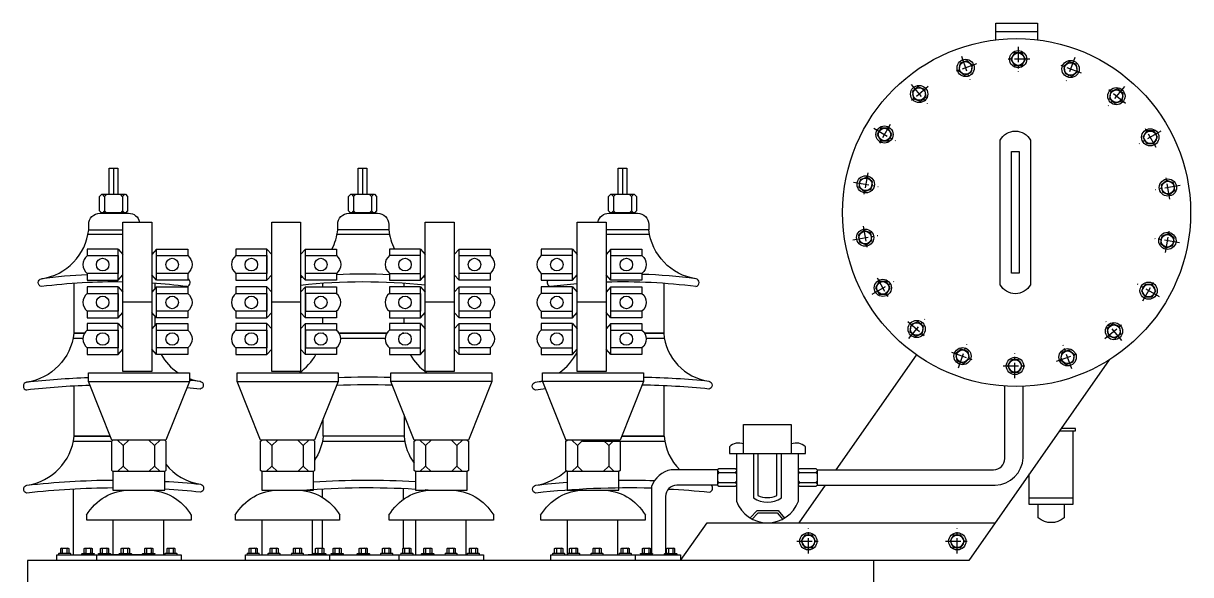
# Model space of a CAD drawing. Header units: millimetres. Extents: x 20927 to 53748, y 38421 to 54891.
# Drawn here: x 31945 to 33148, y 40342 to 40910 of the extents above; entities that cross this region are included whole.
import ezdxf

# ---------------------------------------------------------------- set-up
doc = ezdxf.new("R2010")
doc.units = ezdxf.units.MM
doc.linetypes.add('CENTERX2', pattern=[101.6, 63.5, -12.7, 12.7, -12.7])
doc.layers.add('DETAIL', color=4, linetype='Continuous')
doc.layers.add('TRANS', color=2, linetype='Continuous')

msp = doc.modelspace()

# ---------------------------------------------------------------- linework, layer by layer
at = {"layer": 'DETAIL', "color": 241, "ltscale": 0.25}
for p, q in [((32947.1, 40901.6), (32990, 40901.6)), ((32038.3, 40760.9), (32038.3, 40734.1)), ((32294.8, 40760.9), (32294.8, 40734.1)), ((32562.6, 40760.9), (32562.6, 40734.1)), ((32029.1, 40731.8), (32029.1, 40716.8)), ((32047.6, 40731.8), (32047.6, 40716.8)), ((32285.6, 40731.8), (32287.9, 40734.1)), ((32304.1, 40731.8), (32301.8, 40734.1)), ((32553.4, 40731.8), (32555.7, 40734.1)), ((32571.9, 40731.8), (32569.6, 40734.1)), ((32285.6, 40716.8), (32287.9, 40714.5)), ((32304.1, 40716.8), (32301.8, 40714.5)), ((32553.4, 40716.8), (32555.7, 40714.5)), ((32571.9, 40716.8), (32569.6, 40714.5)), ((32082.7, 40670.7), (32114.7, 40670.7)), ((32082.7, 40652.4), (32082.7, 40670.7)), ((32235.9, 40670.7), (32267.9, 40670.7)), ((32235.9, 40652.4), (32235.9, 40670.7)), ((32354.6, 40670.7), (32322.6, 40670.7)), ((32354.6, 40652.4), (32354.6, 40670.7)), ((32394.2, 40670.7), (32426.2, 40670.7)), ((32394.2, 40652.4), (32394.2, 40670.7)), ((32511, 40670.7), (32479, 40670.7)), ((32511, 40652.4), (32511, 40670.7)), ((32550.6, 40670.7), (32582.6, 40670.7)), ((32550.6, 40652.4), (32550.6, 40670.7)), ((32114.7, 40652.4), (32082.7, 40652.4)), ((32267.9, 40652.4), (32235.9, 40652.4)), ((32322.6, 40652.4), (32354.6, 40652.4)), ((32426.2, 40652.4), (32394.2, 40652.4)), ((32479, 40652.4), (32511, 40652.4)), ((32582.6, 40652.4), (32550.6, 40652.4)), ((32082.7, 40631.7), (32114.7, 40631.7)), ((32082.7, 40613.4), (32082.7, 40631.7)), ((32394.2, 40631.7), (32426.2, 40631.7)), ((32394.2, 40613.4), (32394.2, 40631.7)), ((32511, 40631.7), (32479, 40631.7)), ((32511, 40613.4), (32511, 40631.7)), ((32550.6, 40631.7), (32582.6, 40631.7)), ((32550.6, 40613.4), (32550.6, 40631.7)), ((32114.7, 40613.4), (32082.7, 40613.4)), ((32426.2, 40613.4), (32394.2, 40613.4)), ((32479, 40613.4), (32511, 40613.4)), ((32582.6, 40613.4), (32550.6, 40613.4)), ((32082.7, 40594), (32114.7, 40594)), ((32082.7, 40575.7), (32082.7, 40594)), ((32354.6, 40594), (32322.6, 40594)), ((32354.6, 40575.7), (32354.6, 40594)), ((32394.2, 40594), (32426.2, 40594)), ((32394.2, 40575.7), (32394.2, 40594)), ((32511, 40594), (32479, 40594)), ((32511, 40575.7), (32511, 40594)), ((32550.6, 40594), (32582.6, 40594)), ((32550.6, 40575.7), (32550.6, 40594)), ((32114.7, 40575.7), (32082.7, 40575.7)), ((32322.6, 40575.7), (32354.6, 40575.7)), ((32426.2, 40575.7), (32394.2, 40575.7)), ((32479, 40575.7), (32511, 40575.7)), ((32582.6, 40575.7), (32550.6, 40575.7)), ((32048.3, 40474.9), (32048.3, 40453.8)), ((32080.6, 40474.9), (32080.6, 40453.8)), ((32201.4, 40474.9), (32201.4, 40453.8)), ((32233.7, 40474.9), (32233.7, 40453.8)), ((32359.7, 40474.9), (32359.7, 40453.8)), ((32392.1, 40474.9), (32392.1, 40453.8)), ((32516.1, 40474.9), (32516.1, 40453.8)), ((32548.4, 40474.9), (32548.4, 40453.8)), ((32662, 40447.3), (32678.7, 40447.3)), ((32745.1, 40447.3), (32743.8, 40448.6)), ((32761.8, 40447.3), (32763.1, 40446)), ((32662, 40436.9), (32678.7, 40436.9)), ((32745.1, 40436.9), (32743.8, 40435.6)), ((32761.8, 40436.9), (32763.1, 40438.2)), ((33026.7, 40420.8), (32981.6, 40420.8)), ((31985.7, 40368.9), (31986.2, 40369.4)), ((31990.3, 40368.9), (31990.3, 40364.3)), ((32009.8, 40368.9), (32010.4, 40369.4)), ((32014.4, 40368.9), (32013.9, 40369.4)), ((32026.7, 40368.9), (32026.7, 40364.3)), ((32031.3, 40368.9), (32031.3, 40364.3)), ((32048.2, 40368.9), (32048.2, 40364.3)), ((32052.8, 40368.9), (32052.8, 40364.3)), ((32072.3, 40368.9), (32072.3, 40364.3)), ((32076.9, 40368.9), (32076.9, 40364.3)), ((32095.2, 40368.9), (32095.2, 40364.3)), ((32099.8, 40368.9), (32099.8, 40364.3)), ((32179.9, 40368.9), (32179.9, 40364.3)), ((32184.5, 40368.9), (32184.5, 40364.3)), ((32201.3, 40368.9), (32201.3, 40364.3)), ((32205.9, 40368.9), (32205.9, 40364.3)), ((32225.4, 40368.9), (32225.4, 40364.3)), ((32230, 40368.9), (32230, 40364.3)), ((32253, 40368.9), (32253, 40364.3)), ((32266.3, 40368.9), (32266.3, 40364.3)), ((32270.9, 40368.9), (32270.9, 40364.3)), ((32293.3, 40368.9), (32293.9, 40369.4)), ((32297.9, 40368.9), (32297.3, 40369.4)), ((32317.3, 40368.9), (32317.3, 40364.3)), ((32321.9, 40368.9), (32321.9, 40364.3)), ((32338.2, 40368.9), (32338.2, 40364.3)), ((32342.8, 40368.9), (32342.8, 40364.3)), ((32359.7, 40368.9), (32359.7, 40364.3)), ((32364.3, 40368.9), (32364.3, 40364.3)), ((32383.8, 40368.9), (32383.8, 40364.3)), ((32388.4, 40368.9), (32388.4, 40364.3)), ((32406.7, 40368.9), (32406.7, 40364.3)), ((32411.3, 40368.9), (32411.3, 40364.3)), ((32494.6, 40368.9), (32494.6, 40364.3)), ((32499.2, 40368.9), (32499.2, 40364.3)), ((32510, 40368.9), (32510.5, 40369.4)), ((32514.6, 40368.9), (32514, 40369.4)), ((32534.1, 40368.9), (32534.1, 40364.3)), ((32538.7, 40368.9), (32538.7, 40364.3)), ((32563.1, 40368.9), (32563.1, 40364.3)), ((32567.7, 40368.9), (32567.7, 40364.3)), ((32585.1, 40368.9), (32585.1, 40364.3)), ((32589.7, 40368.9), (32589.7, 40364.3)), ((32609.9, 40368.9), (32610.5, 40369.4)), ((32614.5, 40368.9), (32614, 40369.4)), ((31985.7, 40364.3), (31986.2, 40363.7)), ((32009.8, 40364.3), (32010.4, 40363.7)), ((32014.4, 40364.3), (32013.9, 40363.7)), ((32293.3, 40364.3), (32293.9, 40363.7)), ((32297.9, 40364.3), (32297.3, 40363.7)), ((32510, 40364.3), (32510.5, 40363.7)), ((32514.6, 40364.3), (32514, 40363.7)), ((32609.9, 40364.3), (32610.5, 40363.7)), ((32614.5, 40364.3), (32614, 40363.7))]:
    msp.add_line(p, q, dxfattribs=at)
at = {"layer": 'DETAIL', "color": 241, "linetype": 'CENTERX2', "ltscale": 0.25}
for p, q in [((32970.2, 40885.9), (32970.2, 40860.1)), ((32911.7, 40876.2), (32920.5, 40851.9)), ((33028.6, 40875.1), (33019.7, 40850.8)), ((32927.4, 40868.3), (32905.1, 40860.2)), ((32982.3, 40873.2), (32958.6, 40873.2)), ((33035.5, 40858.9), (33013.3, 40867.1)), ((32877.5, 40845), (32859.3, 40829.8)), ((32860, 40847), (32876.6, 40827.2)), ((33080.7, 40827.4), (33062.5, 40842.6)), ((33079.6, 40844.9), (33063, 40825.1)), ((32821.4, 40802), (32843.8, 40789)), ((32838.5, 40806), (32826.7, 40785.5)), ((33112.3, 40782.2), (33100.5, 40802.8)), ((33117.3, 40799.1), (33095, 40786.1)), ((32815.3, 40756.1), (32811.1, 40732.7)), ((32800.6, 40746.4), (32826.1, 40741.9)), ((33137.1, 40743.1), (33111.6, 40738.6)), ((33126.6, 40729), (33122.5, 40752.4)), ((32810.5, 40701.2), (32814.6, 40677.8)), ((33121.9, 40674.1), (33126, 40697.5)), ((32800, 40687.1), (32825.5, 40691.6)), ((33136.5, 40683.8), (33111, 40688.3)), ((32824.8, 40648), (32836.6, 40627.4)), ((32819.8, 40631.1), (32842.2, 40644)), ((33115.7, 40628.2), (33093.3, 40641.2)), ((33098.6, 40624.2), (33110.5, 40644.7)), ((32856.4, 40602.8), (32874.6, 40587.6)), ((32857.5, 40585.3), (32874.1, 40605.1)), ((33059.6, 40585.2), (33077.8, 40600.4)), ((33077.1, 40583.2), (33060.5, 40603)), ((32908.6, 40555.1), (32917.4, 40579.4)), ((33025.4, 40554), (33016.6, 40578.3)), ((32901.6, 40571.2), (32923.9, 40563.1)), ((32966.9, 40544.3), (32966.9, 40570.1)), ((33009.7, 40561.8), (33032, 40570)), ((32954.8, 40557), (32978.5, 40557)), ((32754.1, 40363.6), (32754.1, 40389.4)), ((32907.5, 40363.6), (32907.5, 40389.4)), ((32742.1, 40376.3), (32765.8, 40376.3)), ((32895.4, 40376.3), (32919.1, 40376.3))]:
    msp.add_line(p, q, dxfattribs=at)
at = {"layer": 'DETAIL', "ltscale": 0.25}
for p, q in [((32043.1, 40677.5), (32048, 40672)), ((32082.7, 40677.5), (32077.8, 40672)), ((32196.3, 40677.5), (32201.2, 40672)), ((32235.9, 40677.5), (32231, 40672)), ((32354.6, 40677.5), (32359.5, 40672)), ((32394.2, 40677.5), (32389.3, 40672)), ((32511, 40677.5), (32515.9, 40672)), ((32550.6, 40677.5), (32545.7, 40672)), ((32043.1, 40645.6), (32048, 40651.1)), ((32082.7, 40645.6), (32077.8, 40651.1)), ((32196.3, 40645.6), (32201.2, 40651.1)), ((32235.9, 40645.6), (32231, 40651.1)), ((32354.6, 40645.6), (32359.5, 40651.1)), ((32394.2, 40645.6), (32389.3, 40651.1)), ((32511, 40645.6), (32515.9, 40651.1)), ((32550.6, 40645.6), (32545.7, 40651.1)), ((32043.1, 40638.5), (32048, 40633)), ((32082.7, 40638.5), (32077.8, 40633)), ((32196.3, 40638.5), (32201.2, 40633)), ((32235.9, 40638.5), (32231, 40633)), ((32354.6, 40638.5), (32359.5, 40633)), ((32394.2, 40638.5), (32389.3, 40633)), ((32511, 40638.5), (32515.9, 40633)), ((32550.6, 40638.5), (32545.7, 40633)), ((32077.8, 40622.6), (32048, 40622.6)), ((32231, 40622.6), (32201.2, 40622.6)), ((32389.3, 40622.6), (32359.5, 40622.6)), ((32545.7, 40622.6), (32515.9, 40622.6)), ((32043.1, 40606.6), (32048, 40612.1)), ((32082.7, 40606.6), (32077.8, 40612.1)), ((32196.3, 40606.6), (32201.2, 40612.1)), ((32235.9, 40606.6), (32231, 40612.1)), ((32354.6, 40606.6), (32359.5, 40612.1)), ((32394.2, 40606.6), (32389.3, 40612.1)), ((32511, 40606.6), (32515.9, 40612.1)), ((32550.6, 40606.6), (32545.7, 40612.1)), ((32043.1, 40600.9), (32048, 40595.4)), ((32082.7, 40600.9), (32077.8, 40595.4)), ((32196.3, 40600.9), (32201.2, 40595.4)), ((32235.9, 40600.9), (32231, 40595.4)), ((32354.6, 40600.9), (32359.5, 40595.4)), ((32394.2, 40600.9), (32389.3, 40595.4)), ((32511, 40600.9), (32515.9, 40595.4)), ((32550.6, 40600.9), (32545.7, 40595.4)), ((32043.1, 40568.9), (32048, 40574.4)), ((32082.7, 40568.9), (32077.8, 40574.4)), ((32196.3, 40568.9), (32201.2, 40574.4)), ((32235.9, 40568.9), (32231, 40574.4)), ((32354.6, 40568.9), (32359.5, 40574.4)), ((32394.2, 40568.9), (32389.3, 40574.4)), ((32511, 40568.9), (32515.9, 40574.4)), ((32550.6, 40568.9), (32545.7, 40574.4)), ((32782.8, 40450.1), (32865.6, 40568.3)), ((32012.4, 40540.9), (32012.4, 40549.9)), ((32012.4, 40549.9), (32116.4, 40549.9)), ((32116.4, 40549.9), (32116.4, 40540.9)), ((32165.6, 40540.9), (32165.6, 40549.9)), ((32165.6, 40549.9), (32269.6, 40549.9)), ((32269.6, 40549.9), (32269.6, 40540.9)), ((32480.3, 40540.9), (32504.4, 40480.6)), ((32584.3, 40540.9), (32560.1, 40480.6)), ((32560.1, 40480.6), (32504.4, 40480.6)), ((31996.7, 40430), (31996.7, 40362.9)), ((32253.2, 40430), (32253.2, 40421.8)), ((32336.6, 40430.5), (32336.6, 40419.4)), ((32521, 40430), (32521, 40429.1)), ((32744.6, 40395.5), (32771.6, 40434.1)), ((32037.7, 40398.2), (32037.7, 40362.9)), ((32089.7, 40398.2), (32089.7, 40362.9)), ((32190.9, 40398.2), (32190.9, 40362.9)), ((32242.9, 40398.2), (32242.9, 40362.9)), ((32253.2, 40398.2), (32253.2, 40369.4)), ((32336.6, 40398.2), (32336.6, 40369.1)), ((32349.2, 40398.2), (32349.2, 40362.9)), ((32401.2, 40398.2), (32401.2, 40362.9)), ((32505.6, 40398.2), (32505.6, 40362.9)), ((32557.6, 40398.2), (32557.6, 40362.9)), ((32332.5, 40356.6), (32332.5, 40362.5))]:
    msp.add_line(p, q, dxfattribs=at)
at = {"layer": 'DETAIL', "color": 241, "ltscale": 0.25}
for points in [[(32947.1, 40893.2), (32947.1, 40910.2), (32990, 40910.2), (32990, 40893.2)], [(32031.4, 40734.1), (32029.1, 40731.8), (32026.8, 40734.1)], [(32049.9, 40734.1), (32047.6, 40731.8), (32045.3, 40734.1)], [(32283.3, 40734.1), (32285.6, 40731.8), (32285.6, 40716.8), (32283.3, 40714.5)], [(32306.4, 40734.1), (32304.1, 40731.8), (32304.1, 40716.8), (32306.4, 40714.5)], [(32551.1, 40734.1), (32553.4, 40731.8), (32553.4, 40716.8), (32551.1, 40714.5)], [(32574.2, 40734.1), (32571.9, 40731.8), (32571.9, 40716.8), (32574.2, 40714.5)], [(32031.4, 40714.5), (32029.1, 40716.8), (32026.8, 40714.5)], [(32049.9, 40714.5), (32047.6, 40716.8), (32045.3, 40714.5)], [(32048, 40692.4), (32012, 40692.4)], [(32322.6, 40692.4), (32268.5, 40692.4)], [(32590.4, 40692.4), (32545.7, 40692.4)], [(31996.6, 40585.7), (32006.7, 40585.7)], [(32253.9, 40591), (32253.9, 40590.7), (32254.6, 40590.7), (32253.9, 40590.7)], [(32272.3, 40585.7), (32318.2, 40585.7)], [(32337.9, 40585.7), (32338, 40585.7)], [(32587, 40585.7), (32605.8, 40585.7)], [(32605.5, 40484.5), (32561.7, 40484.5), (32605.5, 40484.5), (32605.5, 40536)], [(32687.3, 40466.7), (32687.3, 40496.7), (32736.5, 40496.7), (32736.5, 40466.7)], [(33026.7, 40490.3), (33026.7, 40414.3), (32981.6, 40414.3), (32981.6, 40445.7)], [(33012.9, 40490.3), (33029.4, 40490.3), (33029.4, 40492.6), (33014.5, 40492.6)], [(31997, 40479.6), (32036.6, 40479.6)], [(32054, 40480.6), (32048.3, 40474.9), (32042.5, 40480.6)], [(32086.4, 40480.6), (32080.6, 40474.9), (32074.8, 40480.6)], [(32207.2, 40480.6), (32201.4, 40474.9), (32195.6, 40480.6)], [(32228, 40480.6), (32233.7, 40474.9), (32239.5, 40480.6)], [(32253.5, 40479.6), (32338.5, 40479.6)], [(32354, 40480.6), (32359.7, 40474.9), (32365.5, 40480.6)], [(32386.3, 40480.6), (32392.1, 40474.9), (32397.9, 40480.6)], [(32521.9, 40480.6), (32516.1, 40474.9), (32510.3, 40480.6)], [(32521.3, 40479.6), (32606.3, 40479.6)], [(32542.7, 40480.6), (32548.4, 40474.9), (32554.2, 40480.6)], [(32054, 40448.1), (32048.3, 40453.8), (32042.5, 40448.1)], [(32086.4, 40448.1), (32080.6, 40453.8), (32074.8, 40448.1)], [(32207.2, 40448.1), (32201.4, 40453.8), (32195.6, 40448.1)], [(32228, 40448.1), (32233.7, 40453.8), (32239.5, 40448.1)], [(32354, 40448.1), (32359.7, 40453.8), (32365.5, 40448.1)], [(32386.3, 40448.1), (32392.1, 40453.8), (32397.9, 40448.1)], [(32521.9, 40448.1), (32516.1, 40453.8), (32510.3, 40448.1)], [(32542.7, 40448.1), (32548.4, 40453.8), (32554.2, 40448.1)], [(32680, 40434.1), (32678.7, 40432.8), (32662, 40432.8), (32660.7, 40434.1), (32660.7, 40450.1), (32662, 40451.4), (32678.7, 40451.4), (32680, 40450.1)], [(32660.7, 40448.6), (32662, 40447.3), (32660.7, 40446)], [(32680, 40446), (32678.7, 40447.3), (32680, 40448.6)], [(32743.8, 40450.1), (32745.1, 40451.4), (32761.8, 40451.4), (32763.1, 40450.1), (32763.1, 40434.1), (32761.8, 40432.8), (32745.1, 40432.8), (32743.8, 40434.1)], [(32743.8, 40446), (32745.1, 40447.3), (32761.8, 40447.3), (32763.1, 40448.6)], [(32660.7, 40435.6), (32662, 40436.9), (32660.7, 40438.2)], [(32680, 40438.2), (32678.7, 40436.9), (32680, 40435.6)], [(32743.8, 40438.2), (32745.1, 40436.9), (32761.8, 40436.9), (32763.1, 40435.6)], [(32694.2, 40400.4), (32701.4, 40408.1), (32722.9, 40408.1), (32729.5, 40400.3)], [(32695.8, 40398.8), (32702.4, 40405.8), (32721.9, 40405.8), (32727.7, 40398.8)], [(31984.4, 40363.7), (31983.9, 40364.3), (31983.9, 40368.9), (31984.4, 40369.4), (31991.5, 40369.4), (31992.1, 40368.9), (31992.1, 40364.3), (31991.5, 40363.7)], [(31985.1, 40363.7), (31985.7, 40364.3), (31985.7, 40368.9), (31985.1, 40369.4)], [(31990.9, 40369.4), (31990.3, 40368.9), (31989.7, 40369.4)], [(32008.6, 40363.7), (32008, 40364.3), (32008, 40368.9), (32008.6, 40369.4), (32015.7, 40369.4), (32016.2, 40368.9), (32016.2, 40364.3), (32015.7, 40363.7)], [(32009.2, 40369.4), (32009.8, 40368.9), (32009.8, 40364.3), (32009.2, 40363.7)], [(32015, 40369.4), (32014.4, 40368.9), (32014.4, 40364.3), (32015, 40363.7)], [(32025.5, 40363.7), (32024.9, 40364.3), (32024.9, 40368.9), (32025.5, 40369.4), (32032.6, 40369.4), (32033.1, 40368.9), (32033.1, 40364.3), (32032.6, 40363.7)], [(32026.1, 40369.4), (32026.7, 40368.9), (32027.3, 40369.4)], [(32031.9, 40369.4), (32031.3, 40368.9), (32030.7, 40369.4)], [(32046.9, 40363.7), (32046.3, 40364.3), (32046.3, 40368.9), (32046.9, 40369.4), (32054, 40369.4), (32054.6, 40368.9), (32054.6, 40364.3), (32054, 40363.7)], [(32047.6, 40369.4), (32048.2, 40368.9), (32048.7, 40369.4)], [(32053.4, 40369.4), (32052.8, 40368.9), (32052.2, 40369.4)], [(32071, 40363.7), (32070.5, 40364.3), (32070.5, 40368.9), (32071, 40369.4), (32078.1, 40369.4), (32078.7, 40368.9), (32078.7, 40364.3), (32078.1, 40363.7)], [(32071.7, 40369.4), (32072.3, 40368.9), (32072.9, 40369.4)], [(32077.5, 40369.4), (32076.9, 40368.9), (32076.3, 40369.4)], [(32094, 40363.7), (32093.4, 40364.3), (32093.4, 40368.9), (32094, 40369.4), (32101.1, 40369.4), (32101.6, 40368.9), (32101.6, 40364.3), (32101.1, 40363.7)], [(32094.6, 40369.4), (32095.2, 40368.9), (32095.8, 40369.4)], [(32100.4, 40369.4), (32099.8, 40368.9), (32099.3, 40369.4)], [(32178.6, 40363.7), (32178, 40364.3), (32178, 40368.9), (32178.6, 40369.4), (32185.7, 40369.4), (32186.3, 40368.9), (32186.3, 40364.3), (32185.7, 40363.7)], [(32179.3, 40369.4), (32179.9, 40368.9), (32180.4, 40369.4)], [(32185.1, 40369.4), (32184.5, 40368.9), (32183.9, 40369.4)], [(32200.1, 40363.7), (32199.5, 40364.3), (32199.5, 40368.9), (32200.1, 40369.4), (32207.2, 40369.4), (32207.8, 40368.9), (32207.8, 40364.3), (32207.2, 40363.7)], [(32200.7, 40369.4), (32201.3, 40368.9), (32201.9, 40369.4)], [(32206.5, 40369.4), (32205.9, 40368.9), (32205.4, 40369.4)], [(32224.2, 40363.7), (32223.6, 40364.3), (32223.6, 40368.9), (32224.2, 40369.4), (32231.3, 40369.4), (32231.9, 40368.9), (32231.9, 40364.3), (32231.3, 40363.7)], [(32224.9, 40369.4), (32225.4, 40368.9), (32226, 40369.4)], [(32230.6, 40369.4), (32230, 40368.9), (32229.5, 40369.4)], [(32247.1, 40363.7), (32246.5, 40364.3), (32246.5, 40368.9), (32247.1, 40369.4), (32254.2, 40369.4), (32254.8, 40368.9), (32254.8, 40364.3), (32254.2, 40363.7)], [(32248, 40369.4), (32248.6, 40368.9), (32248.6, 40364.3), (32248, 40363.7)], [(32253.6, 40369.4), (32253, 40368.9), (32252.4, 40369.4)], [(32265.1, 40363.7), (32264.5, 40364.3), (32264.5, 40368.9), (32265.1, 40369.4), (32272.2, 40369.4), (32272.8, 40368.9), (32272.8, 40364.3), (32272.2, 40363.7)], [(32265.7, 40369.4), (32266.3, 40368.9), (32266.9, 40369.4)], [(32271.5, 40369.4), (32270.9, 40368.9), (32270.4, 40369.4)], [(32292.1, 40363.7), (32291.5, 40364.3), (32291.5, 40368.9), (32292.1, 40369.4), (32299.2, 40369.4), (32299.7, 40368.9), (32299.7, 40364.3), (32299.2, 40363.7)], [(32292.7, 40369.4), (32293.3, 40368.9), (32293.3, 40364.3), (32292.7, 40363.7)], [(32298.5, 40369.4), (32297.9, 40368.9), (32297.9, 40364.3), (32298.5, 40363.7)], [(32316, 40363.7), (32315.5, 40364.3), (32315.5, 40368.9), (32316, 40369.4), (32323.1, 40369.4), (32323.7, 40368.9), (32323.7, 40364.3), (32323.1, 40363.7)], [(32316.7, 40369.4), (32317.3, 40368.9), (32317.8, 40369.4)], [(32322.5, 40369.4), (32321.9, 40368.9), (32321.3, 40369.4)], [(32336.9, 40363.7), (32336.4, 40364.3), (32336.4, 40368.9), (32336.9, 40369.4), (32344, 40369.4), (32344.6, 40368.9), (32344.6, 40364.3), (32344, 40363.7)], [(32337.6, 40369.4), (32338.2, 40368.9), (32338.8, 40369.4)], [(32343.4, 40369.4), (32342.8, 40368.9), (32342.2, 40369.4)], [(32358.4, 40363.7), (32357.8, 40364.3), (32357.8, 40368.9), (32358.4, 40369.4), (32365.5, 40369.4), (32366.1, 40368.9), (32366.1, 40364.3), (32365.5, 40363.7)], [(32359.1, 40369.4), (32359.7, 40368.9), (32360.2, 40369.4)], [(32364.8, 40369.4), (32364.3, 40368.9), (32363.7, 40369.4)], [(32382.5, 40363.7), (32381.9, 40364.3), (32381.9, 40368.9), (32382.5, 40369.4), (32389.6, 40369.4), (32390.2, 40368.9), (32390.2, 40364.3), (32389.6, 40363.7)], [(32383.2, 40369.4), (32383.8, 40368.9), (32384.3, 40369.4)], [(32389, 40369.4), (32388.4, 40368.9), (32387.8, 40369.4)], [(32405.5, 40363.7), (32404.9, 40364.3), (32404.9, 40368.9), (32405.5, 40369.4), (32412.6, 40369.4), (32413.1, 40368.9), (32413.1, 40364.3), (32412.6, 40363.7)], [(32406.1, 40369.4), (32406.7, 40368.9), (32407.3, 40369.4)], [(32411.9, 40369.4), (32411.3, 40368.9), (32410.7, 40369.4)], [(32493.3, 40363.7), (32492.7, 40364.3), (32492.7, 40368.9), (32493.3, 40369.4), (32500.4, 40369.4), (32501, 40368.9), (32501, 40364.3), (32500.4, 40363.7)], [(32494, 40369.4), (32494.6, 40368.9), (32495.1, 40369.4)], [(32499.8, 40369.4), (32499.2, 40368.9), (32498.6, 40369.4)], [(32508.7, 40363.7), (32508.1, 40364.3), (32508.1, 40368.9), (32508.7, 40369.4), (32515.8, 40369.4), (32516.4, 40368.9), (32516.4, 40364.3), (32515.8, 40363.7)], [(32509.4, 40369.4), (32510, 40368.9), (32510, 40364.3), (32509.4, 40363.7)], [(32515.2, 40369.4), (32514.6, 40368.9), (32514.6, 40364.3), (32515.2, 40363.7)], [(32532.9, 40363.7), (32532.3, 40364.3), (32532.3, 40368.9), (32532.9, 40369.4), (32540, 40369.4), (32540.5, 40368.9), (32540.5, 40364.3), (32540, 40363.7)], [(32533.5, 40369.4), (32534.1, 40368.9), (32534.7, 40369.4)], [(32539.3, 40369.4), (32538.7, 40368.9), (32538.2, 40369.4)], [(32561.8, 40363.7), (32561.2, 40364.3), (32561.2, 40368.9), (32561.8, 40369.4), (32568.9, 40369.4), (32569.5, 40368.9), (32569.5, 40364.3), (32568.9, 40363.7)], [(32562.5, 40369.4), (32563.1, 40368.9), (32563.6, 40369.4)], [(32568.3, 40369.4), (32567.7, 40368.9), (32567.1, 40369.4)], [(32583.8, 40363.7), (32583.2, 40364.3), (32583.2, 40368.9), (32583.8, 40369.4), (32590.9, 40369.4), (32591.5, 40368.9), (32591.5, 40364.3), (32590.9, 40363.7)], [(32584.5, 40369.4), (32585.1, 40368.9), (32585.6, 40369.4)], [(32590.3, 40369.4), (32589.7, 40368.9), (32589.1, 40369.4)], [(32608.7, 40363.7), (32608.1, 40364.3), (32608.1, 40368.9), (32608.7, 40369.4), (32615.8, 40369.4), (32616.3, 40368.9), (32616.3, 40364.3), (32615.8, 40363.7)], [(32609.3, 40369.4), (32609.9, 40368.9), (32609.9, 40364.3), (32609.3, 40363.7)], [(32615.1, 40369.4), (32614.5, 40368.9), (32614.5, 40364.3), (32615.1, 40363.7)], [(31990.9, 40363.7), (31990.3, 40364.3), (31989.7, 40363.7)], [(32026.1, 40363.7), (32026.7, 40364.3), (32027.3, 40363.7)], [(32031.9, 40363.7), (32031.3, 40364.3), (32030.7, 40363.7)], [(32047.6, 40363.7), (32048.2, 40364.3), (32048.7, 40363.7)], [(32053.4, 40363.7), (32052.8, 40364.3), (32052.2, 40363.7)], [(32071.7, 40363.7), (32072.3, 40364.3), (32072.9, 40363.7)], [(32077.5, 40363.7), (32076.9, 40364.3), (32076.3, 40363.7)], [(32094.6, 40363.7), (32095.2, 40364.3), (32095.8, 40363.7)], [(32100.4, 40363.7), (32099.8, 40364.3), (32099.3, 40363.7)], [(32179.3, 40363.7), (32179.9, 40364.3), (32180.4, 40363.7)], [(32185.1, 40363.7), (32184.5, 40364.3), (32183.9, 40363.7)], [(32200.7, 40363.7), (32201.3, 40364.3), (32201.9, 40363.7)], [(32206.5, 40363.7), (32205.9, 40364.3), (32205.4, 40363.7)], [(32224.9, 40363.7), (32225.4, 40364.3), (32226, 40363.7)], [(32230.6, 40363.7), (32230, 40364.3), (32229.5, 40363.7)], [(32253.6, 40363.7), (32253, 40364.3), (32252.4, 40363.7)], [(32265.7, 40363.7), (32266.3, 40364.3), (32266.9, 40363.7)], [(32271.5, 40363.7), (32270.9, 40364.3), (32270.4, 40363.7)], [(32316.7, 40363.7), (32317.3, 40364.3), (32317.8, 40363.7)], [(32322.5, 40363.7), (32321.9, 40364.3), (32321.3, 40363.7)], [(32337.6, 40363.7), (32338.2, 40364.3), (32338.8, 40363.7)], [(32343.4, 40363.7), (32342.8, 40364.3), (32342.2, 40363.7)], [(32359.1, 40363.7), (32359.7, 40364.3), (32360.2, 40363.7)], [(32364.8, 40363.7), (32364.3, 40364.3), (32363.7, 40363.7)], [(32383.2, 40363.7), (32383.8, 40364.3), (32384.3, 40363.7)], [(32389, 40363.7), (32388.4, 40364.3), (32387.8, 40363.7)], [(32406.1, 40363.7), (32406.7, 40364.3), (32407.3, 40363.7)], [(32411.9, 40363.7), (32411.3, 40364.3), (32410.7, 40363.7)], [(32494, 40363.7), (32494.6, 40364.3), (32495.1, 40363.7)], [(32499.8, 40363.7), (32499.2, 40364.3), (32498.6, 40363.7)], [(32533.5, 40363.7), (32534.1, 40364.3), (32534.7, 40363.7)], [(32539.3, 40363.7), (32538.7, 40364.3), (32538.2, 40363.7)], [(32562.5, 40363.7), (32563.1, 40364.3), (32563.6, 40363.7)], [(32568.3, 40363.7), (32567.7, 40364.3), (32567.1, 40363.7)], [(32584.5, 40363.7), (32585.1, 40364.3), (32585.6, 40363.7)], [(32590.3, 40363.7), (32589.7, 40364.3), (32589.1, 40363.7)]]:
    msp.add_lwpolyline(points, dxfattribs=at)
for points in [[(32966.5, 40879.7), (32962.7, 40873.2), (32966.5, 40866.7), (32974, 40866.7), (32977.7, 40873.2), (32974, 40879.7)], [(32910.3, 40869), (32909, 40861.7), (32914.8, 40856.8), (32921.8, 40859.4), (32923.1, 40866.8), (32917.4, 40871.6)], [(33022.9, 40870.4), (33017.2, 40865.6), (33018.5, 40858.3), (33025.5, 40855.7), (33031.2, 40860.5), (33029.9, 40867.9)], [(32861.2, 40839.8), (32862.5, 40832.5), (32869.5, 40829.9), (32875.3, 40834.7), (32874, 40842.1), (32866.9, 40844.6)], [(33072.7, 40842.5), (33065.7, 40839.9), (33064.4, 40832.6), (33070.1, 40827.8), (33077.2, 40830.3), (33078.5, 40837.7)], [(32825, 40795.6), (32828.8, 40789.1), (32836.2, 40789.1), (32840, 40795.6), (32836.2, 40802.1), (32828.8, 40802.1)], [(33110, 40799.2), (33102.6, 40799.2), (33098.8, 40792.7), (33102.6, 40786.2), (33110, 40786.2), (33113.8, 40792.7)], [(32806.1, 40741.6), (32811.9, 40736.8), (32818.9, 40739.4), (32820.2, 40746.7), (32814.5, 40751.5), (32807.4, 40749)], [(33130.3, 40745.7), (33123.2, 40748.3), (33117.5, 40743.5), (33118.8, 40736.1), (33125.8, 40733.5), (33131.6, 40738.3)], [(32806.9, 40684.5), (32813.9, 40681.9), (32819.6, 40686.7), (32818.3, 40694.1), (32811.3, 40696.6), (32805.6, 40691.8)], [(33131, 40688.6), (33125.3, 40693.4), (33118.2, 40690.8), (33116.9, 40683.4), (33122.7, 40678.6), (33129.7, 40681.2)], [(32827.1, 40631), (32834.6, 40631), (32838.3, 40637.5), (32834.6, 40644), (32827.1, 40644), (32823.3, 40637.5)], [(33112.1, 40634.6), (33108.4, 40641.1), (33100.9, 40641.1), (33097.2, 40634.6), (33100.9, 40628.1), (33108.4, 40628.1)], [(32864.4, 40587.7), (32871.4, 40590.3), (32872.7, 40597.6), (32867, 40602.4), (32859.9, 40599.9), (32858.6, 40592.5)], [(33075.9, 40590.4), (33074.6, 40597.7), (33067.6, 40600.3), (33061.9, 40595.5), (33063.2, 40588.1), (33070.2, 40585.6)], [(32270.8, 40590.7), (32319.7, 40590.7)], [(32914.2, 40559.7), (32920, 40564.6), (32918.7, 40571.9), (32911.6, 40574.5), (32905.9, 40569.7), (32907.2, 40562.3)], [(33026.8, 40561.2), (33028.1, 40568.5), (33022.4, 40573.3), (33015.3, 40570.8), (33014, 40563.4), (33019.8, 40558.6)], [(32970.6, 40550.5), (32974.4, 40557), (32970.6, 40563.5), (32963.2, 40563.5), (32959.4, 40557), (32963.2, 40550.5)], [(32427.9, 40540.9), (32323.9, 40540.9), (32323.9, 40549.9), (32427.9, 40549.9)], [(32757.9, 40369.8), (32761.6, 40376.3), (32757.9, 40382.8), (32750.4, 40382.8), (32746.7, 40376.3), (32750.4, 40369.8)], [(32911.2, 40369.8), (32915, 40376.3), (32911.2, 40382.8), (32903.7, 40382.8), (32900, 40376.3), (32903.7, 40369.8)]]:
    msp.add_lwpolyline(points, close=True, dxfattribs=at)
at = {"layer": 'DETAIL', "ltscale": 0.25}
for points in [[(32983, 40789.8), (32983, 40640.8, -0.592538), (32951.6, 40640.8), (32951.6, 40789.8, -0.592538)], [(32114.7, 40652.4), (32114.7, 40645.6), (32082.7, 40645.6), (32082.7, 40677.5), (32114.7, 40677.5), (32114.7, 40670.7, -0.489677)], [(32267.9, 40652.4), (32267.9, 40645.6), (32235.9, 40645.6), (32235.9, 40677.5), (32267.9, 40677.5), (32267.9, 40670.7, -0.489677)], [(32322.6, 40652.4), (32322.6, 40645.6), (32354.6, 40645.6), (32354.6, 40677.5), (32322.6, 40677.5), (32322.6, 40670.7, 0.489677)], [(32426.2, 40652.4), (32426.2, 40645.6), (32394.2, 40645.6), (32394.2, 40677.5), (32426.2, 40677.5), (32426.2, 40670.7, -0.489677)], [(32479, 40652.4), (32479, 40645.6), (32511, 40645.6), (32511, 40677.5), (32479, 40677.5), (32479, 40670.7, 0.489677)], [(32582.6, 40652.4), (32582.6, 40645.6), (32550.6, 40645.6), (32550.6, 40677.5), (32582.6, 40677.5), (32582.6, 40670.7, -0.489677)], [(32114.7, 40613.4), (32114.7, 40606.6), (32082.7, 40606.6), (32082.7, 40638.5), (32114.7, 40638.5), (32114.7, 40631.7, -0.489677)], [(32426.2, 40613.4), (32426.2, 40606.6), (32394.2, 40606.6), (32394.2, 40638.5), (32426.2, 40638.5), (32426.2, 40631.7, -0.489677)], [(32479, 40613.4), (32479, 40606.6), (32511, 40606.6), (32511, 40638.5), (32479, 40638.5), (32479, 40631.7, 0.489677)], [(32582.6, 40613.4), (32582.6, 40606.6), (32550.6, 40606.6), (32550.6, 40638.5), (32582.6, 40638.5), (32582.6, 40631.7, -0.489677)], [(32114.7, 40575.7), (32114.7, 40568.9), (32082.7, 40568.9), (32082.7, 40600.9), (32114.7, 40600.9), (32114.7, 40594, -0.489677)], [(32322.6, 40575.7), (32322.6, 40568.9), (32354.6, 40568.9), (32354.6, 40600.9), (32322.6, 40600.9), (32322.6, 40594, 0.489677)], [(32426.2, 40575.7), (32426.2, 40568.9), (32394.2, 40568.9), (32394.2, 40600.9), (32426.2, 40600.9), (32426.2, 40594, -0.489677)], [(32479, 40575.7), (32479, 40568.9), (32511, 40568.9), (32511, 40600.9), (32479, 40600.9), (32479, 40594, 0.489677)], [(32582.6, 40575.7), (32582.6, 40568.9), (32550.6, 40568.9), (32550.6, 40600.9), (32582.6, 40600.9), (32582.6, 40594, -0.489677)]]:
    msp.add_lwpolyline(points, format="xyb", close=True, dxfattribs=at)
for points in [[(32963.4, 40778.1), (32971.2, 40778.1), (32971.2, 40652.6), (32963.4, 40652.6)], [(32048, 40705.3), (32077.8, 40705.3), (32077.8, 40551.4), (32048, 40551.4)], [(32201.2, 40705.3), (32231, 40705.3), (32231, 40551.4), (32201.2, 40551.4)], [(32359.5, 40705.3), (32389.3, 40705.3), (32389.3, 40551.4), (32359.5, 40551.4)], [(32515.9, 40705.3), (32545.7, 40705.3), (32545.7, 40551.4), (32515.9, 40551.4)], [(32043.1, 40652.4), (32011.2, 40652.4), (32011.2, 40645.6), (32043.1, 40645.6), (32043.1, 40677.5), (32011.2, 40677.5), (32011.2, 40670.7), (32043.1, 40670.7)], [(32043.1, 40613.4), (32011.2, 40613.4), (32011.2, 40606.6), (32043.1, 40606.6), (32043.1, 40638.5), (32011.2, 40638.5), (32011.2, 40631.7), (32043.1, 40631.7)], [(32235.9, 40613.4), (32267.9, 40613.4), (32267.9, 40606.6), (32235.9, 40606.6), (32235.9, 40638.5), (32267.9, 40638.5), (32267.9, 40631.7), (32235.9, 40631.7)], [(32354.6, 40613.4), (32322.6, 40613.4), (32322.6, 40606.6), (32354.6, 40606.6), (32354.6, 40638.5), (32322.6, 40638.5), (32322.6, 40631.7), (32354.6, 40631.7)], [(32043.1, 40575.7), (32011.2, 40575.7), (32011.2, 40568.9), (32043.1, 40568.9), (32043.1, 40600.9), (32011.2, 40600.9), (32011.2, 40594), (32043.1, 40594)], [(32235.9, 40575.7), (32267.9, 40575.7), (32267.9, 40568.9), (32235.9, 40568.9), (32235.9, 40600.9), (32267.9, 40600.9), (32267.9, 40594), (32235.9, 40594)], [(32480.3, 40540.9), (32480.3, 40549.9), (32584.3, 40549.9), (32584.3, 40540.9)], [(32116.4, 40540.9), (32092.3, 40480.6), (32036.6, 40480.6), (32012.4, 40540.9)], [(32165.6, 40540.9), (32269.6, 40540.9), (32245.4, 40480.6), (32189.7, 40480.6)], [(32419.3, 40356.6), (32174.2, 40356.6), (32174.2, 40362.5), (32419.3, 40362.5)]]:
    msp.add_lwpolyline(points, close=True, dxfattribs=at)
for points in [[(32033.9, 40734.1), (32033.9, 40760.9), (32042.8, 40760.9), (32042.8, 40734.1)], [(32290.4, 40734.1), (32290.4, 40760.9), (32299.3, 40760.9), (32299.3, 40734.1)], [(32558.2, 40734.1), (32558.2, 40760.9), (32567.1, 40760.9), (32567.1, 40734.1)], [(32026.2, 40714.5), (32023.9, 40716.8), (32023.9, 40731.8), (32026.2, 40734.1), (32050.5, 40734.1), (32052.8, 40731.8), (32052.8, 40716.8), (32050.5, 40714.5)], [(32282.7, 40714.5), (32280.4, 40716.8), (32280.4, 40731.8), (32282.7, 40734.1), (32307, 40734.1), (32309.3, 40731.8), (32309.3, 40716.8), (32307, 40714.5)], [(32550.5, 40714.5), (32548.2, 40716.8), (32548.2, 40731.8), (32550.5, 40734.1), (32574.8, 40734.1), (32577.1, 40731.8), (32577.1, 40716.8), (32574.8, 40714.5)], [(32050.5, 40714.8), (32026.2, 40714.8)], [(32307, 40714.8), (32282.7, 40714.8)], [(32574.8, 40714.8), (32550.5, 40714.8)], [(32080.8, 40642.1), (32080.8, 40636.3)], [(32253.9, 40638.5), (32253.9, 40642.1)], [(32337.3, 40642.1), (32337.3, 40638.5)], [(32605.1, 40642.1), (32605.1, 40590.7), (32585.5, 40590.7), (32605.1, 40590.7)], [(32080.8, 40608.8), (32080.8, 40598.6)], [(32253.9, 40600.9), (32253.9, 40606.6)], [(32337.3, 40606.6), (32337.3, 40600.9)], [(32337.3, 40591.2), (32337.3, 40590.7), (32335.9, 40590.7), (32337.3, 40590.7)], [(33064, 40563.2), (32919.3, 40356.6), (32488.9, 40356.6), (32488.9, 40362.5), (32622.5, 40362.5), (32622.5, 40356.6), (32649.7, 40395.5), (32946.5, 40395.5)], [(32427.9, 40540.9), (32403.8, 40480.6), (32348, 40480.6), (32323.9, 40540.9)], [(32337.7, 40506.5), (32337.7, 40484.5), (32254.3, 40484.5), (32254.3, 40502.7)], [(32091.1, 40480.6), (32092.3, 40479.5), (32092.3, 40449.2), (32091.1, 40448.1), (32037.7, 40448.1), (32036.6, 40449.2), (32036.6, 40479.5), (32037.7, 40480.6)], [(32244.3, 40480.6), (32245.4, 40479.5), (32245.4, 40449.2), (32244.3, 40448.1), (32190.9, 40448.1), (32189.7, 40449.2), (32189.7, 40479.5), (32190.9, 40480.6)], [(32402.6, 40480.6), (32403.8, 40479.5), (32403.8, 40449.2), (32402.6, 40448.1), (32349.2, 40448.1), (32348, 40449.2), (32348, 40479.5), (32349.2, 40480.6)], [(32559, 40480.6), (32560.1, 40479.5), (32560.1, 40449.2), (32559, 40448.1), (32505.6, 40448.1), (32504.4, 40449.2), (32504.4, 40479.5), (32505.6, 40480.6)], [(32037.7, 40448.1), (32037.7, 40429.1), (32091.1, 40429.1), (32091.1, 40448.1)], [(32190.9, 40448.1), (32190.9, 40429.1), (32244.3, 40429.1), (32244.3, 40448.1)], [(32349.2, 40448.1), (32349.2, 40429.1), (32402.6, 40429.1), (32402.6, 40448.1)], [(32505.6, 40448.1), (32505.6, 40429.1), (32559, 40429.1), (32559, 40448.1)], [(32118.1, 40403.6), (32118.1, 40398.2), (32010.8, 40398.2), (32010.8, 40403.6)], [(32271.2, 40403.6), (32271.2, 40398.2), (32163.9, 40398.2), (32163.9, 40403.6)], [(32429.6, 40403.6), (32429.6, 40398.2), (32322.2, 40398.2), (32322.2, 40403.6)], [(32585.9, 40403.6), (32585.9, 40398.2), (32478.6, 40398.2), (32478.6, 40403.6)], [(32098.2, 40356.6), (31980, 40356.6), (31980, 40362.5), (32107.8, 40362.5), (32107.8, 40356.6), (32021.1, 40356.6), (32021.1, 40362.5)], [(32260.9, 40362.5), (32260.9, 40356.6)], [(32575.6, 40362.5), (32575.6, 40356.6)]]:
    msp.add_lwpolyline(points, dxfattribs=at)
for points in [[(32012.7, 40697.4), (32012.7, 40702.9, -0.414214), (32024.3, 40714.5), (32053.8, 40714.5, -0.354737), (32065.1, 40705.3)], [(32321.9, 40697.4), (32269.2, 40697.4), (32269.2, 40702.9, -0.414214), (32280.8, 40714.5), (32310.3, 40714.5, -0.414214), (32321.9, 40702.9), (32321.9, 40697.4, 0.091155), (32327.9, 40677.5)], [(32537.3, 40705.3, -0.354737), (32548.6, 40714.5), (32578.1, 40714.5, -0.414214), (32589.7, 40702.9), (32589.7, 40697.4)], [(32164.3, 40670.7), (32196.3, 40670.7), (32196.3, 40652.4), (32164.3, 40652.4), (32164.3, 40645.6), (32196.3, 40645.6), (32196.3, 40677.5), (32164.3, 40677.5), (32164.3, 40670.7, 0.489677), (32164.3, 40652.4)], [(32164.3, 40631.7, 0.489677), (32164.3, 40613.4), (32164.3, 40606.6), (32196.3, 40606.6), (32196.3, 40638.5), (32164.3, 40638.5), (32164.3, 40631.7), (32196.3, 40631.7), (32196.3, 40613.4), (32164.3, 40613.4)], [(32164.3, 40594), (32196.3, 40594), (32196.3, 40575.7), (32164.3, 40575.7), (32164.3, 40568.9), (32196.3, 40568.9), (32196.3, 40600.9), (32164.3, 40600.9), (32164.3, 40594, 0.489677), (32164.3, 40575.7)], [(32605.1, 40590.7, 0.351357), (32651.7, 40541.3, -0.821628), (32651.7, 40533.2, 0.02046), (32582.8, 40537.3)], [(32116.4, 40544, 0.052237), (32127.4, 40541.3, -0.821628), (32127.4, 40533.2, 0.004039), (32113.8, 40534.4)], [(32473, 40532.2, -0.821628), (32473, 40540.2, 0.032484), (32480.3, 40541.8)], [(31949.1, 40426, -0.821628), (31949.1, 40434.1, 0.340644), (31997.8, 40484.5), (32035, 40484.5), (31997.8, 40484.5), (31997.8, 40536)], [(32092.3, 40455.8, 0.196543), (32127.8, 40435.1, -0.821628), (32127.8, 40427, 0.010913), (32091.1, 40429.9)], [(32473.4, 40426, -0.821628), (32473.4, 40434.1, 0.153936), (32504.5, 40449.1)], [(32010.5, 40403.1, -0.26809), (32055.5, 40429.1)], [(32073.3, 40429.1, -0.26809), (32118.4, 40403.1)], [(32163.6, 40403.1, -0.26809), (32208.7, 40429.1)], [(32226.5, 40429.1, -0.26809), (32271.5, 40403.1)], [(32322, 40403.1, -0.26809), (32367, 40429.1)], [(32384.8, 40429.1, -0.26809), (32429.9, 40403.1)], [(32478.3, 40403.1, -0.26809), (32523.4, 40429.1)], [(32541.2, 40429.1, -0.26809), (32586.2, 40403.1)], [(32609.9, 40430.2, -0.012555), (32652.1, 40427, 0.620069), (32654.1, 40434.1)]]:
    msp.add_lwpolyline(points, format="xyb", dxfattribs=at)
at = {"layer": 'DETAIL', "color": 241, "ltscale": 0.25}
for points in [[(31964.1, 40638.9, -0.821628), (31964.1, 40646.9, 0.340644), (32012.7, 40697.4), (32048, 40697.4)], [(32638.3, 40638.9, 0.821628), (32638.3, 40646.9, -0.340644), (32589.7, 40697.4), (32545.7, 40697.4)], [(31997.4, 40642.1), (31997.4, 40590.7), (32008.2, 40590.7), (31997.4, 40590.7, -0.340644), (31948.7, 40540.2, 0.821628), (31948.7, 40532.2)], [(32763.1, 40434.1), (32946.6, 40434.1, 0.390891), (32975.4, 40462.5), (32975.4, 40535.7)], [(32763.1, 40450.1), (32944.9, 40450.1, 0.414214), (32956.5, 40461.6), (32956.5, 40535.7)], [(32337.7, 40484.5), (32254.3, 40484.5, -0.116302), (32245.4, 40459.7)], [(32687.3, 40476.6, 0.302605), (32672.8, 40473.6), (32672.8, 40466.7), (32751, 40466.7), (32751, 40473.6, 0.302605), (32736.5, 40476.6)], [(32680, 40466.7), (32680, 40417.5, 0.694969), (32743.8, 40417.5), (32743.8, 40466.7)], [(32697.5, 40466.7), (32697.5, 40421, 0.297269), (32726.3, 40421), (32726.3, 40466.7)], [(32702.1, 40466.7), (32702.1, 40423.6, 0.237484), (32721.6, 40423.6), (32721.6, 40466.7)], [(32660.7, 40450.1), (32612.8, 40450.1, 0.252714), (32592.4, 40432.8), (32592.4, 40363.7)], [(32660.7, 40434.1), (32618.6, 40434.1, 0.414214), (32607, 40422.6), (32607, 40363.7)], [(33017.5, 40414.3), (33017.5, 40400.6, -0.381748), (32990.9, 40400.6), (32990.9, 40414.3)], [(32044.7, 40362.5, -1.027334), (32044.7, 40363.7), (32056.3, 40363.7, -1.027334), (32056.3, 40362.5), (32023.2, 40362.5, -1.027334), (32023.2, 40363.7), (32034.8, 40363.7, -1.027334), (32034.8, 40362.5)], [(32068.8, 40362.5, -1.027334), (32068.8, 40363.7), (32080.4, 40363.7, -1.027334), (32080.4, 40362.5), (32057.3, 40362.5)], [(32082.2, 40362.5), (32103.3, 40362.5, 1.027334), (32103.3, 40363.7), (32091.7, 40363.7, 1.027334), (32091.7, 40362.5)], [(32242.9, 40363.7), (32256.4, 40363.7, -1.027334), (32256.4, 40362.5), (32238.7, 40362.5)], [(32346.3, 40362.5, 1.027334), (32346.3, 40363.7), (32334.7, 40363.7, 1.027334), (32334.7, 40362.5), (32350.2, 40362.5)], [(32542.2, 40362.5, 1.027334), (32542.2, 40363.7), (32530.6, 40363.7, 1.027334), (32530.6, 40362.5), (32548.2, 40362.5)], [(32557.6, 40362.5), (32571.2, 40362.5, 1.027334), (32571.2, 40363.7), (32559.6, 40363.7, 1.027334), (32559.6, 40362.5)]]:
    msp.add_lwpolyline(points, format="xyb", dxfattribs=at)
for points in [[(31982.2, 40363.7, 1.027334), (31982.2, 40362.5), (31993.8, 40362.5, 1.027334), (31993.8, 40363.7)], [(32017.9, 40362.5), (32006.3, 40362.5, -1.027334), (32006.3, 40363.7), (32017.9, 40363.7, -1.027334)], [(32176.4, 40363.7, 1.027334), (32176.4, 40362.5), (32187.9, 40362.5, 1.027334), (32187.9, 40363.7)], [(32197.9, 40363.7, 1.027334), (32197.9, 40362.5), (32209.4, 40362.5, 1.027334), (32209.4, 40363.7)], [(32222, 40362.5), (32233.5, 40362.5, 1.027334), (32233.5, 40363.7), (32222, 40363.7, 1.027334)], [(32274.4, 40362.5), (32262.9, 40362.5, -1.027334), (32262.9, 40363.7), (32274.4, 40363.7, -1.027334)], [(32301.4, 40362.5), (32289.8, 40362.5, -1.027334), (32289.8, 40363.7), (32301.4, 40363.7, -1.027334)], [(32313.8, 40362.5), (32325.4, 40362.5, 1.027334), (32325.4, 40363.7), (32313.8, 40363.7, 1.027334)], [(32367.7, 40362.5), (32356.2, 40362.5, -1.027334), (32356.2, 40363.7), (32367.7, 40363.7, -1.027334)], [(32380.3, 40362.5), (32391.8, 40362.5, 1.027334), (32391.8, 40363.7), (32380.3, 40363.7, 1.027334)], [(32403.2, 40362.5), (32414.8, 40362.5, 1.027334), (32414.8, 40363.7), (32403.2, 40363.7, 1.027334)], [(32491.1, 40362.5), (32502.6, 40362.5, 1.027334), (32502.6, 40363.7), (32491.1, 40363.7, 1.027334)], [(32518, 40363.7), (32506.5, 40363.7, 1.027334), (32506.5, 40362.5), (32518, 40362.5, 1.027334)], [(32593.1, 40362.5), (32581.6, 40362.5, -1.027334), (32581.6, 40363.7), (32593.1, 40363.7, -1.027334)], [(32606.4, 40363.7), (32618, 40363.7, -1.027334), (32618, 40362.5), (32606.4, 40362.5, -1.027334)]]:
    msp.add_lwpolyline(points, format="xyb", close=True, dxfattribs=at)
at = {"layer": 'DETAIL', "ltscale": 0.25}
msp.add_circle((32968.6, 40715.1), 179.3, dxfattribs=at)
at = {"layer": 'DETAIL', "color": 241, "ltscale": 0.25}
for centre, radius in [((32970.2, 40873.2), 8.88), ((32970.2, 40873.2), 6.48), ((32916.1, 40864.2), 8.88), ((32916.1, 40864.2), 6.48), ((33024.2, 40863.1), 8.88), ((33024.2, 40863.1), 6.48), ((32868.2, 40837.3), 8.88), ((32868.2, 40837.3), 6.48), ((33071.4, 40835.1), 8.88), ((33071.4, 40835.1), 6.48), ((32832.5, 40795.6), 8.88), ((32832.5, 40795.6), 6.48), ((33106.3, 40792.7), 8.88), ((33106.3, 40792.7), 6.48), ((32813.2, 40744.2), 8.88), ((32813.2, 40744.2), 6.48), ((33124.5, 40740.9), 8.88), ((33124.5, 40740.9), 6.48), ((32812.6, 40689.3), 8.88), ((32812.6, 40689.3), 6.48), ((33124, 40686), 8.88), ((33124, 40686), 6.48), ((32027.1, 40661.5), 6.45), ((32098.7, 40661.5), 6.45), ((32180.3, 40661.5), 6.45), ((32251.9, 40661.5), 6.45), ((32338.6, 40661.5), 6.45), ((32410.2, 40661.5), 6.45), ((32495, 40661.5), 6.45), ((32566.6, 40661.5), 6.45), ((32830.8, 40637.5), 8.88), ((32830.8, 40637.5), 6.48), ((33104.6, 40634.6), 8.88), ((33104.6, 40634.6), 6.48), ((32027.1, 40622.5), 6.45), ((32098.7, 40622.5), 6.45), ((32180.3, 40622.5), 6.45), ((32251.9, 40622.5), 6.45), ((32338.6, 40622.5), 6.45), ((32410.2, 40622.5), 6.45), ((32495, 40622.5), 6.45), ((32566.6, 40622.5), 6.45), ((32865.7, 40595.1), 8.88), ((32865.7, 40595.1), 6.48), ((33068.9, 40592.9), 8.88), ((33068.9, 40592.9), 6.48), ((32027.1, 40584.8), 6.45), ((32098.7, 40584.8), 6.45), ((32180.3, 40584.8), 6.45), ((32251.9, 40584.8), 6.45), ((32338.6, 40584.8), 6.45), ((32410.2, 40584.8), 6.45), ((32495, 40584.8), 6.45), ((32566.6, 40584.8), 6.45), ((32912.9, 40567.1), 8.88), ((32912.9, 40567.1), 6.48), ((33021.1, 40566), 8.88), ((32966.9, 40557), 8.88), ((32966.9, 40557), 6.48), ((33021.1, 40566), 6.48), ((32754.1, 40376.3), 8.88), ((32754.1, 40376.3), 6.48), ((32907.5, 40376.3), 8.88), ((32907.5, 40376.3), 6.48)]:
    msp.add_circle(centre, radius, dxfattribs=at)
at = {"layer": 'DETAIL', "ltscale": 0.25}
for centre, radius, start, end in [((32212.2, 40703.7), 57.4, 332.8318, 353.6653), ((32113.2, 40642.9), 4.11, 281.1851, 69.0012), ((32212.2, 40703.7), 57.4, 289.1251, 290.2669), ((32378.9, 40703.7), 57.4, 249.2327, 250.2122), ((32489.2, 40642.9), 4.11, 139.4542, 258.8149), ((32039.1, 40049.2), 594.4, 89.1365, 97.2459), ((32039.1, 40049.2), 594.4, 82.7541, 86.2586), ((32295.6, 40049.2), 594.4, 83.8245, 96.2362), ((32563.4, 40049.2), 594.4, 94.582, 97.2459), ((32563.4, 40049.2), 594.4, 82.7541, 91.7021), ((32134.9, 40595.1), 54.3, 208.7618, 236.226), ((32196.8, 40597), 57.4, 304.8528, 330.6994), ((32391.4, 40595.1), 54.3, 208.7618, 236.226), ((32464.6, 40597), 57.4, 304.8528, 333.2918), ((32299.4, 39694.1), 843.4, 88.2294, 92.1374), ((32042.9, 39694.1), 843.4, 91.963, 96.4129), ((32567.2, 39694.1), 843.4, 95.7062, 96.4129), ((32391.8, 40488.9), 54.3, 184.6207, 216.2519), ((32465, 40490.8), 57.4, 348.6645, 349.7543), ((32659.6, 40488.9), 54.3, 184.6207, 225.5727), ((32043.3, 39587.9), 843.4, 90.3819, 96.4129), ((32299.8, 39587.9), 843.4, 86.6446, 94.5038), ((32299.8, 39587.9), 843.4, 85.7478, 85.9409), ((32567.6, 39587.9), 843.4, 88.3163, 96.4129)]:
    msp.add_arc(centre, radius, start, end, dxfattribs=at)
at = {"layer": 'DETAIL', "color": 241, "ltscale": 0.25}
for centre, radius, start, end in [((32018.3, 40661.5), 11.6, 127.8201, 232.1799), ((32039.1, 40057.3), 594.4, 92.6906, 97.2459), ((32039.1, 40057.3), 594.4, 86.2012, 86.2586), ((32295.6, 40057.3), 594.4, 96.0095, 96.2362), ((32295.6, 40057.3), 594.4, 87.3885, 92.6719), ((32295.6, 40057.3), 594.4, 83.8245, 84.046), ((32563.4, 40057.3), 594.4, 94.582, 94.6991), ((32563.4, 40057.3), 594.4, 82.7541, 88.1485), ((32018.3, 40622.6), 11.6, 127.8201, 232.1799), ((32260.7, 40622.6), 11.6, 307.8201, 52.1799), ((32329.7, 40622.6), 11.6, 127.8201, 232.1799), ((32018.3, 40584.9), 11.6, 127.8201, 232.1799), ((32260.7, 40584.9), 11.6, 307.8201, 52.1799), ((32042.9, 39702), 843.4, 92.0707, 96.4129), ((32042.9, 39702), 843.4, 84.2493, 84.999), ((32299.4, 39702), 843.4, 88.3346, 92.0272), ((32567.2, 39702), 843.4, 95.9019, 96.4129), ((32567.2, 39702), 843.4, 84.2493, 88.8397), ((32043.3, 39595.7), 843.4, 90.3819, 96.4129), ((32043.3, 39595.7), 843.4, 84.2493, 86.7503), ((32299.8, 39595.7), 843.4, 86.6446, 93.7762), ((32567.6, 39595.7), 843.4, 94.2201, 96.4129), ((32567.6, 39595.7), 843.4, 88.1088, 90.5864), ((32033.3, 40363.1), 0.594, 268.4551, 271.5449), ((32244.9, 40363.1), 0.594, 88.4551, 271.5449)]:
    msp.add_arc(centre, radius, start, end, dxfattribs=at)
at = {"layer": 'TRANS'}
msp.add_lwpolyline([(32821.7, 39363.4), (32821.7, 40356.6), (31949.7, 40356.6), (31949.7, 39363.4)], dxfattribs=at)

doc.saveas('drawing.dxf')
